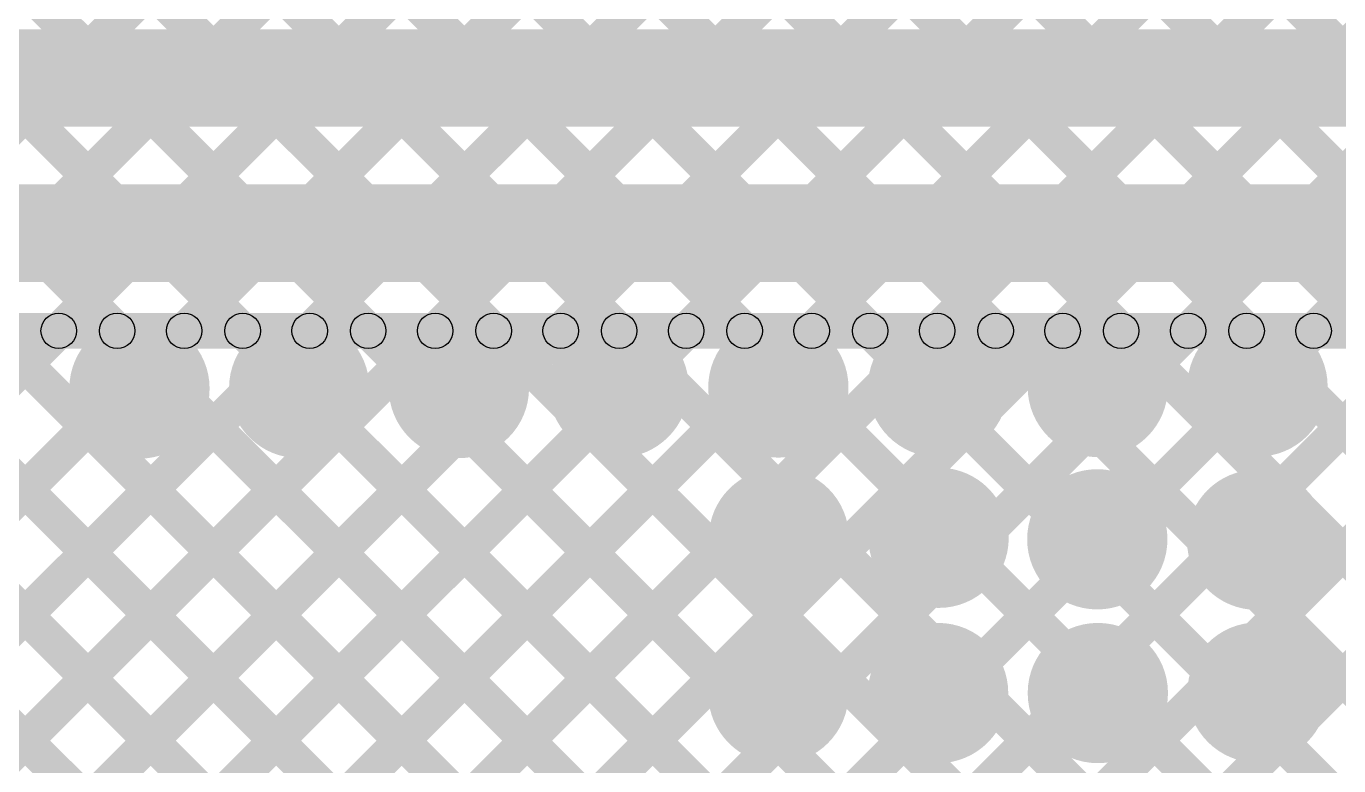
# Model space of a CAD drawing. Header units: millimetres. Extents: x -0.24 to 2.5, y 0 to 2.55.
# Drawn here: x 1.5621 to 1.858, y 1.0499 to 1.2167 of the extents above; entities that cross this region are included whole.
import ezdxf

# ---------------------------------------------------------------- set-up
doc = ezdxf.new("R2010")
doc.units = ezdxf.units.MM
doc.header["$MEASUREMENT"] = 0
for name, color, linetype in [('BottomLayer', 5, 'Continuous'), ('BottomSolder', 6, 'Continuous'), ('TopLayer', 1, 'Continuous'), ('TopSolder', 216, 'Continuous'), ('ViaHoleLayer', 16, 'Continuous')]:
    doc.layers.add(name, color=color, linetype=linetype)

msp = doc.modelspace()

# ---------------------------------------------------------------- hatches: boundary and pattern name
at = {"layer": 'BottomLayer'}
for points in [[(1.48883, 1.11829), (1.48317, 1.12395), (1.93505, 1.57583), (1.94071, 1.57017)], [(1.48883, 1.09001), (1.48317, 1.09566), (1.94217, 1.55466), (1.94783, 1.54901)], [(1.48883, 1.06172), (1.48317, 1.06738), (1.94217, 1.52638), (1.94783, 1.52072)], [(1.56771, 1.49667), (1.57337, 1.50233), (2.40183, 0.67387), (2.39617, 0.66821)], [(1.48883, 1.03344), (1.48317, 1.0391), (1.94217, 1.4981), (1.94783, 1.49244)], [(1.48883, 1.00515), (1.48317, 1.01081), (1.96557, 1.49321), (1.97123, 1.48756)], [(1.5484, 1.48769), (1.55406, 1.49335), (2.40183, 0.64558), (2.39617, 0.63993)], [(1.5248, 1.48302), (1.53045, 1.48867), (2.2963, 0.72283), (2.29064, 0.71717)], [(1.50499, 1.47454), (1.51065, 1.48019), (2.26801, 0.72283), (2.26236, 0.71717)], [(1.49141, 1.45984), (1.49706, 1.46549), (2.17873, 0.78383), (2.17307, 0.77817)], [(1.48883, 0.9203), (1.48317, 0.92596), (2.01956, 1.46235), (2.02522, 1.45669)], [(1.48883, 0.89202), (1.48317, 0.89767), (2.04784, 1.46235), (2.0535, 1.45669)], [(1.48883, 0.97687), (1.48317, 0.98253), (1.95761, 1.45696), (1.96326, 1.4513)], [(1.48883, 0.94859), (1.48317, 0.95424), (1.97344, 1.44451), (1.9791, 1.43886)], [(1.48377, 1.43919), (1.48943, 1.44485), (2.15044, 0.78383), (2.14479, 0.77817)], [(1.48883, 0.86373), (1.48317, 0.86939), (2.04917, 1.43539), (2.05483, 1.42973)], [(1.48317, 1.4115), (1.48883, 1.41716), (2.13583, 0.77016), (2.13017, 0.7645)], [(1.48883, 0.83545), (1.48317, 0.84111), (2.05385, 1.41178), (2.05951, 1.40613)], [(1.48883, 0.80716), (1.48317, 0.81282), (2.06698, 1.39663), (2.07264, 1.39098)], [(1.48317, 1.38322), (1.48883, 1.38888), (2.13583, 0.74188), (2.13017, 0.73622)], [(1.48317, 1.35494), (1.48883, 1.36059), (2.13583, 0.71359), (2.13017, 0.70794)], [(1.48317, 1.32665), (1.48883, 1.33231), (2.10831, 0.71283), (2.10265, 0.70717)], [(1.48317, 1.29837), (1.48883, 1.30402), (2.08002, 0.71283), (2.07437, 0.70717)], [(1.48883, 0.77888), (1.48317, 0.78454), (1.99157, 1.29294), (1.99723, 1.28728)], [(1.48317, 1.27008), (1.48883, 1.27574), (2.05174, 0.71283), (2.04608, 0.70717)], [(1.49351, 0.75528), (1.48785, 0.76093), (1.99317, 1.26625), (1.99883, 1.2606)], [(1.48317, 1.2418), (1.48883, 1.24745), (2.02345, 0.71283), (2.0178, 0.70717)], [(1.5057, 0.73918), (1.50004, 0.74484), (1.99317, 1.23797), (1.99883, 1.23231)], [(1.48317, 1.21351), (1.48883, 1.21917), (1.99517, 0.71283), (1.98951, 0.70717)], [(1.52397, 0.72917), (1.51832, 0.73483), (1.9963, 1.21281), (2.00196, 1.20716)], [(1.48317, 1.18523), (1.48883, 1.19089), (1.97583, 0.70389), (1.97017, 0.69823)], [(1.48317, 1.15695), (1.48883, 1.1626), (1.9526, 0.69883), (1.94695, 0.69317)], [(1.48317, 1.12866), (1.48883, 1.13432), (1.92432, 0.69883), (1.91866, 0.69317)]]:
    msp.add_hatch(color=5, dxfattribs=at).paths.add_polyline_path(points)
h = msp.add_hatch(color=5, dxfattribs=at)
edge = h.paths.add_edge_path()
edge.add_arc((1.58765, 1.13499), 0.01181, 0, 360)
h = msp.add_hatch(color=5, dxfattribs=at)
edge = h.paths.add_edge_path()
edge.add_arc((1.62365, 1.1351), 0.01181, 0, 360)
h = msp.add_hatch(color=5, dxfattribs=at)
edge = h.paths.add_edge_path()
edge.add_arc((1.65965, 1.1351), 0.01181, 0, 360)
h = msp.add_hatch(color=5, dxfattribs=at)
edge = h.paths.add_edge_path()
edge.add_arc((1.69565, 1.13522), 0.01181, 0, 360)
h = msp.add_hatch(color=5, dxfattribs=at)
edge = h.paths.add_edge_path()
edge.add_arc((1.73165, 1.13522), 0.01181, 0, 360)
h = msp.add_hatch(color=5, dxfattribs=at)
edge = h.paths.add_edge_path()
edge.add_arc((1.76765, 1.13533), 0.01181, 0, 360)
h = msp.add_hatch(color=5, dxfattribs=at)
edge = h.paths.add_edge_path()
edge.add_arc((1.80365, 1.13533), 0.01181, 0, 360)
h = msp.add_hatch(color=5, dxfattribs=at)
edge = h.paths.add_edge_path()
edge.add_arc((1.83965, 1.13544), 0.01181, 0, 360)
h = msp.add_hatch(color=5, dxfattribs=at)
edge = h.paths.add_edge_path()
edge.add_arc((1.73177, 1.10122), 0.01181, 0, 360)
h = msp.add_hatch(color=5, dxfattribs=at)
edge = h.paths.add_edge_path()
edge.add_arc((1.76777, 1.10133), 0.01181, 0, 360)
h = msp.add_hatch(color=5, dxfattribs=at)
edge = h.paths.add_edge_path()
edge.add_arc((1.80354, 1.10099), 0.01181, 0, 360)
h = msp.add_hatch(color=5, dxfattribs=at)
edge = h.paths.add_edge_path()
edge.add_arc((1.83954, 1.10088), 0.01181, 0, 360)
h = msp.add_hatch(color=5, dxfattribs=at)
edge = h.paths.add_edge_path()
edge.add_arc((1.73166, 1.06622), 0.01181, 0, 360)
h = msp.add_hatch(color=5, dxfattribs=at)
edge = h.paths.add_edge_path()
edge.add_arc((1.76766, 1.06633), 0.01181, 0, 360)
h = msp.add_hatch(color=5, dxfattribs=at)
edge = h.paths.add_edge_path()
edge.add_arc((1.80366, 1.06633), 0.01181, 0, 360)
h = msp.add_hatch(color=5, dxfattribs=at)
edge = h.paths.add_edge_path()
edge.add_arc((1.83966, 1.06644), 0.01181, 0, 360)
at = {"layer": 'BottomSolder'}
h = msp.add_hatch(color=6, dxfattribs=at)
edge = h.paths.add_edge_path()
edge.add_arc((1.58765, 1.13499), 0.01581, 0, 360)
h = msp.add_hatch(color=6, dxfattribs=at)
edge = h.paths.add_edge_path()
edge.add_arc((1.62365, 1.1351), 0.01581, 0, 360)
h = msp.add_hatch(color=6, dxfattribs=at)
edge = h.paths.add_edge_path()
edge.add_arc((1.65965, 1.1351), 0.01581, 0, 360)
h = msp.add_hatch(color=6, dxfattribs=at)
edge = h.paths.add_edge_path()
edge.add_arc((1.69565, 1.13522), 0.01581, 0, 360)
h = msp.add_hatch(color=6, dxfattribs=at)
edge = h.paths.add_edge_path()
edge.add_arc((1.73165, 1.13522), 0.01581, 0, 360)
h = msp.add_hatch(color=6, dxfattribs=at)
edge = h.paths.add_edge_path()
edge.add_arc((1.76765, 1.13533), 0.01581, 0, 360)
h = msp.add_hatch(color=6, dxfattribs=at)
edge = h.paths.add_edge_path()
edge.add_arc((1.80365, 1.13533), 0.01581, 0, 360)
h = msp.add_hatch(color=6, dxfattribs=at)
edge = h.paths.add_edge_path()
edge.add_arc((1.83965, 1.13544), 0.01581, 0, 360)
h = msp.add_hatch(color=6, dxfattribs=at)
edge = h.paths.add_edge_path()
edge.add_arc((1.73177, 1.10122), 0.01581, 0, 360)
h = msp.add_hatch(color=6, dxfattribs=at)
edge = h.paths.add_edge_path()
edge.add_arc((1.76777, 1.10133), 0.01581, 0, 360)
h = msp.add_hatch(color=6, dxfattribs=at)
edge = h.paths.add_edge_path()
edge.add_arc((1.80354, 1.10099), 0.01581, 0, 360)
h = msp.add_hatch(color=6, dxfattribs=at)
edge = h.paths.add_edge_path()
edge.add_arc((1.83954, 1.10088), 0.01581, 0, 360)
h = msp.add_hatch(color=6, dxfattribs=at)
edge = h.paths.add_edge_path()
edge.add_arc((1.73166, 1.06622), 0.01581, 0, 360)
h = msp.add_hatch(color=6, dxfattribs=at)
edge = h.paths.add_edge_path()
edge.add_arc((1.76766, 1.06633), 0.01581, 0, 360)
h = msp.add_hatch(color=6, dxfattribs=at)
edge = h.paths.add_edge_path()
edge.add_arc((1.80366, 1.06633), 0.01581, 0, 360)
h = msp.add_hatch(color=6, dxfattribs=at)
edge = h.paths.add_edge_path()
edge.add_arc((1.83966, 1.06644), 0.01581, 0, 360)
at = {"layer": 'TopLayer'}
for points in [[(1.15025, 1.194), (1.15025, 1.216), (1.99351, 1.216), (1.99351, 1.194)], [(1.26723, 1.159), (1.26723, 1.181), (2.155, 1.181), (2.155, 1.159)], [(1.18483, 0.75772), (1.17917, 0.76338), (1.56662, 1.15083), (1.57228, 1.14517)], [(1.18483, 0.72944), (1.17917, 0.7351), (1.5949, 1.15083), (1.60056, 1.14517)], [(1.21953, 0.73586), (1.21387, 0.74151), (1.62319, 1.15083), (1.62885, 1.14517)], [(1.24813, 0.73617), (1.24247, 0.74183), (1.65147, 1.15083), (1.65713, 1.14517)], [(1.26723, 1.144), (1.26723, 1.152), (2.14897, 1.152), (2.14897, 1.144)], [(1.27641, 0.73617), (1.27076, 0.74183), (1.67976, 1.15083), (1.68541, 1.14517)], [(1.30442, 0.73589), (1.29876, 0.74155), (1.70804, 1.15083), (1.7137, 1.14517)], [(1.32992, 0.73311), (1.32426, 0.73877), (1.73633, 1.15083), (1.74198, 1.14517)], [(1.3582, 0.73311), (1.35255, 0.73877), (1.76461, 1.15083), (1.77027, 1.14517)], [(1.38649, 0.73311), (1.38083, 0.73877), (1.79289, 1.15083), (1.79855, 1.14517)], [(1.40766, 0.726), (1.40201, 0.73166), (1.82118, 1.15083), (1.82684, 1.14517)], [(1.44612, 0.73617), (1.44046, 0.74183), (1.84946, 1.15083), (1.85512, 1.14517)], [(1.46666, 1.14517), (1.47232, 1.15083), (1.81932, 0.80383), (1.81366, 0.79817)], [(1.4744, 0.73617), (1.46875, 0.74183), (1.87775, 1.15083), (1.8834, 1.14517)], [(1.49369, 0.72717), (1.48803, 0.73283), (1.90603, 1.15083), (1.91169, 1.14517)], [(1.49495, 1.14517), (1.5006, 1.15083), (1.8476, 0.80383), (1.84195, 0.79817)], [(1.52197, 0.72717), (1.51632, 0.73283), (1.93432, 1.15083), (1.93997, 1.14517)], [(1.52323, 1.14517), (1.52889, 1.15083), (1.87589, 0.80383), (1.87023, 0.79817)], [(1.55151, 1.14517), (1.55717, 1.15083), (1.90417, 0.80383), (1.89851, 0.79817)], [(1.5798, 1.14517), (1.58545, 1.15083), (1.93245, 0.80383), (1.9268, 0.79817)], [(1.60808, 1.14517), (1.61374, 1.15083), (1.96074, 0.80383), (1.95508, 0.79817)], [(1.63637, 1.14517), (1.64202, 1.15083), (1.98902, 0.80383), (1.98337, 0.79817)], [(1.66465, 1.14517), (1.67031, 1.15083), (2.01731, 0.80383), (2.01165, 0.79817)], [(1.69294, 1.14517), (1.69859, 1.15083), (2.04559, 0.80383), (2.03994, 0.79817)], [(1.72122, 1.14517), (1.72688, 1.15083), (2.07388, 0.80383), (2.06822, 0.79817)], [(1.7495, 1.14517), (1.75516, 1.15083), (2.10216, 0.80383), (2.0965, 0.79817)], [(1.77779, 1.14517), (1.78344, 1.15083), (2.13044, 0.80383), (2.12479, 0.79817)], [(1.80607, 1.14517), (1.81173, 1.15083), (2.15873, 0.80383), (2.15307, 0.79817)], [(1.83436, 1.14517), (1.84001, 1.15083), (2.18701, 0.80383), (2.18136, 0.79817)]]:
    msp.add_hatch(color=1, dxfattribs=at).paths.add_polyline_path(points)
h = msp.add_hatch(color=1, dxfattribs=at)
edge = h.paths.add_edge_path()
edge.add_arc((1.56945, 1.148), 0.004, 0, 360)
h = msp.add_hatch(color=1, dxfattribs=at)
edge = h.paths.add_edge_path()
edge.add_arc((1.58263, 1.148), 0.004, 0, 360)
h = msp.add_hatch(color=1, dxfattribs=at)
edge = h.paths.add_edge_path()
edge.add_arc((1.59773, 1.148), 0.004, 0, 360)
h = msp.add_hatch(color=1, dxfattribs=at)
edge = h.paths.add_edge_path()
edge.add_arc((1.61091, 1.148), 0.004, 0, 360)
h = msp.add_hatch(color=1, dxfattribs=at)
edge = h.paths.add_edge_path()
edge.add_arc((1.62602, 1.148), 0.004, 0, 360)
h = msp.add_hatch(color=1, dxfattribs=at)
edge = h.paths.add_edge_path()
edge.add_arc((1.63919, 1.148), 0.004, 0, 360)
h = msp.add_hatch(color=1, dxfattribs=at)
edge = h.paths.add_edge_path()
edge.add_arc((1.6543, 1.148), 0.004, 0, 360)
h = msp.add_hatch(color=1, dxfattribs=at)
edge = h.paths.add_edge_path()
edge.add_arc((1.66748, 1.148), 0.004, 0, 360)
h = msp.add_hatch(color=1, dxfattribs=at)
edge = h.paths.add_edge_path()
edge.add_arc((1.68259, 1.148), 0.004, 0, 360)
h = msp.add_hatch(color=1, dxfattribs=at)
edge = h.paths.add_edge_path()
edge.add_arc((1.69576, 1.148), 0.004, 0, 360)
h = msp.add_hatch(color=1, dxfattribs=at)
edge = h.paths.add_edge_path()
edge.add_arc((1.71087, 1.148), 0.004, 0, 360)
h = msp.add_hatch(color=1, dxfattribs=at)
edge = h.paths.add_edge_path()
edge.add_arc((1.72405, 1.148), 0.004, 0, 360)
h = msp.add_hatch(color=1, dxfattribs=at)
edge = h.paths.add_edge_path()
edge.add_arc((1.73915, 1.148), 0.004, 0, 360)
h = msp.add_hatch(color=1, dxfattribs=at)
edge = h.paths.add_edge_path()
edge.add_arc((1.75233, 1.148), 0.004, 0, 360)
h = msp.add_hatch(color=1, dxfattribs=at)
edge = h.paths.add_edge_path()
edge.add_arc((1.76744, 1.148), 0.004, 0, 360)
h = msp.add_hatch(color=1, dxfattribs=at)
edge = h.paths.add_edge_path()
edge.add_arc((1.78062, 1.148), 0.004, 0, 360)
h = msp.add_hatch(color=1, dxfattribs=at)
edge = h.paths.add_edge_path()
edge.add_arc((1.79572, 1.148), 0.004, 0, 360)
h = msp.add_hatch(color=1, dxfattribs=at)
edge = h.paths.add_edge_path()
edge.add_arc((1.8089, 1.148), 0.004, 0, 360)
h = msp.add_hatch(color=1, dxfattribs=at)
edge = h.paths.add_edge_path()
edge.add_arc((1.82401, 1.148), 0.004, 0, 360)
h = msp.add_hatch(color=1, dxfattribs=at)
edge = h.paths.add_edge_path()
edge.add_arc((1.83719, 1.148), 0.004, 0, 360)
h = msp.add_hatch(color=1, dxfattribs=at)
edge = h.paths.add_edge_path()
edge.add_arc((1.85229, 1.148), 0.004, 0, 360)
h = msp.add_hatch(color=1, dxfattribs=at)
edge = h.paths.add_edge_path()
edge.add_arc((1.58765, 1.13499), 0.01181, 0, 360)
h = msp.add_hatch(color=1, dxfattribs=at)
edge = h.paths.add_edge_path()
edge.add_arc((1.62365, 1.1351), 0.01181, 0, 360)
h = msp.add_hatch(color=1, dxfattribs=at)
edge = h.paths.add_edge_path()
edge.add_arc((1.65965, 1.1351), 0.01181, 0, 360)
h = msp.add_hatch(color=1, dxfattribs=at)
edge = h.paths.add_edge_path()
edge.add_arc((1.69565, 1.13522), 0.01181, 0, 360)
h = msp.add_hatch(color=1, dxfattribs=at)
edge = h.paths.add_edge_path()
edge.add_arc((1.73165, 1.13522), 0.01181, 0, 360)
h = msp.add_hatch(color=1, dxfattribs=at)
edge = h.paths.add_edge_path()
edge.add_arc((1.76765, 1.13533), 0.01181, 0, 360)
h = msp.add_hatch(color=1, dxfattribs=at)
edge = h.paths.add_edge_path()
edge.add_arc((1.80365, 1.13533), 0.01181, 0, 360)
h = msp.add_hatch(color=1, dxfattribs=at)
edge = h.paths.add_edge_path()
edge.add_arc((1.83965, 1.13544), 0.01181, 0, 360)
h = msp.add_hatch(color=1, dxfattribs=at)
edge = h.paths.add_edge_path()
edge.add_arc((1.73177, 1.10122), 0.01181, 0, 360)
h = msp.add_hatch(color=1, dxfattribs=at)
edge = h.paths.add_edge_path()
edge.add_arc((1.76777, 1.10133), 0.01181, 0, 360)
h = msp.add_hatch(color=1, dxfattribs=at)
edge = h.paths.add_edge_path()
edge.add_arc((1.80354, 1.10099), 0.01181, 0, 360)
h = msp.add_hatch(color=1, dxfattribs=at)
edge = h.paths.add_edge_path()
edge.add_arc((1.83954, 1.10088), 0.01181, 0, 360)
h = msp.add_hatch(color=1, dxfattribs=at)
edge = h.paths.add_edge_path()
edge.add_arc((1.73166, 1.06622), 0.01181, 0, 360)
h = msp.add_hatch(color=1, dxfattribs=at)
edge = h.paths.add_edge_path()
edge.add_arc((1.76766, 1.06633), 0.01181, 0, 360)
h = msp.add_hatch(color=1, dxfattribs=at)
edge = h.paths.add_edge_path()
edge.add_arc((1.80366, 1.06633), 0.01181, 0, 360)
h = msp.add_hatch(color=1, dxfattribs=at)
edge = h.paths.add_edge_path()
edge.add_arc((1.83966, 1.06644), 0.01181, 0, 360)
at = {"layer": 'TopSolder'}
h = msp.add_hatch(color=216, dxfattribs=at)
edge = h.paths.add_edge_path()
edge.add_arc((1.58765, 1.13499), 0.01581, 0, 360)
h = msp.add_hatch(color=216, dxfattribs=at)
edge = h.paths.add_edge_path()
edge.add_arc((1.62365, 1.1351), 0.01581, 0, 360)
h = msp.add_hatch(color=216, dxfattribs=at)
edge = h.paths.add_edge_path()
edge.add_arc((1.65965, 1.1351), 0.01581, 0, 360)
h = msp.add_hatch(color=216, dxfattribs=at)
edge = h.paths.add_edge_path()
edge.add_arc((1.69565, 1.13522), 0.01581, 0, 360)
h = msp.add_hatch(color=216, dxfattribs=at)
edge = h.paths.add_edge_path()
edge.add_arc((1.73165, 1.13522), 0.01581, 0, 360)
h = msp.add_hatch(color=216, dxfattribs=at)
edge = h.paths.add_edge_path()
edge.add_arc((1.76765, 1.13533), 0.01581, 0, 360)
h = msp.add_hatch(color=216, dxfattribs=at)
edge = h.paths.add_edge_path()
edge.add_arc((1.80365, 1.13533), 0.01581, 0, 360)
h = msp.add_hatch(color=216, dxfattribs=at)
edge = h.paths.add_edge_path()
edge.add_arc((1.83965, 1.13544), 0.01581, 0, 360)
h = msp.add_hatch(color=216, dxfattribs=at)
edge = h.paths.add_edge_path()
edge.add_arc((1.73177, 1.10122), 0.01581, 0, 360)
h = msp.add_hatch(color=216, dxfattribs=at)
edge = h.paths.add_edge_path()
edge.add_arc((1.76777, 1.10133), 0.01581, 0, 360)
h = msp.add_hatch(color=216, dxfattribs=at)
edge = h.paths.add_edge_path()
edge.add_arc((1.80354, 1.10099), 0.01581, 0, 360)
h = msp.add_hatch(color=216, dxfattribs=at)
edge = h.paths.add_edge_path()
edge.add_arc((1.83954, 1.10088), 0.01581, 0, 360)
h = msp.add_hatch(color=216, dxfattribs=at)
edge = h.paths.add_edge_path()
edge.add_arc((1.73166, 1.06622), 0.01581, 0, 360)
h = msp.add_hatch(color=216, dxfattribs=at)
edge = h.paths.add_edge_path()
edge.add_arc((1.76766, 1.06633), 0.01581, 0, 360)
h = msp.add_hatch(color=216, dxfattribs=at)
edge = h.paths.add_edge_path()
edge.add_arc((1.80366, 1.06633), 0.01581, 0, 360)
h = msp.add_hatch(color=216, dxfattribs=at)
edge = h.paths.add_edge_path()
edge.add_arc((1.83966, 1.06644), 0.01581, 0, 360)
at = {"layer": 'ViaHoleLayer'}
h = msp.add_hatch(color=16, dxfattribs=at)
edge = h.paths.add_edge_path()
edge.add_arc((1.58765, 1.13499), 0.00787, 0, 360)
h = msp.add_hatch(color=16, dxfattribs=at)
edge = h.paths.add_edge_path()
edge.add_arc((1.62365, 1.1351), 0.00787, 0, 360)
h = msp.add_hatch(color=16, dxfattribs=at)
edge = h.paths.add_edge_path()
edge.add_arc((1.65965, 1.1351), 0.00787, 0, 360)
h = msp.add_hatch(color=16, dxfattribs=at)
edge = h.paths.add_edge_path()
edge.add_arc((1.69565, 1.13522), 0.00787, 0, 360)
h = msp.add_hatch(color=16, dxfattribs=at)
edge = h.paths.add_edge_path()
edge.add_arc((1.73165, 1.13522), 0.00787, 0, 360)
h = msp.add_hatch(color=16, dxfattribs=at)
edge = h.paths.add_edge_path()
edge.add_arc((1.76765, 1.13533), 0.00787, 0, 360)
h = msp.add_hatch(color=16, dxfattribs=at)
edge = h.paths.add_edge_path()
edge.add_arc((1.80365, 1.13533), 0.00787, 0, 360)
h = msp.add_hatch(color=16, dxfattribs=at)
edge = h.paths.add_edge_path()
edge.add_arc((1.83965, 1.13544), 0.00787, 0, 360)
h = msp.add_hatch(color=16, dxfattribs=at)
edge = h.paths.add_edge_path()
edge.add_arc((1.73177, 1.10122), 0.00787, 0, 360)
h = msp.add_hatch(color=16, dxfattribs=at)
edge = h.paths.add_edge_path()
edge.add_arc((1.76777, 1.10133), 0.00787, 0, 360)
h = msp.add_hatch(color=16, dxfattribs=at)
edge = h.paths.add_edge_path()
edge.add_arc((1.80354, 1.10099), 0.00787, 0, 360)
h = msp.add_hatch(color=16, dxfattribs=at)
edge = h.paths.add_edge_path()
edge.add_arc((1.83954, 1.10088), 0.00787, 0, 360)
h = msp.add_hatch(color=16, dxfattribs=at)
edge = h.paths.add_edge_path()
edge.add_arc((1.73166, 1.06622), 0.00787, 0, 360)
h = msp.add_hatch(color=16, dxfattribs=at)
edge = h.paths.add_edge_path()
edge.add_arc((1.76766, 1.06633), 0.00787, 0, 360)
h = msp.add_hatch(color=16, dxfattribs=at)
edge = h.paths.add_edge_path()
edge.add_arc((1.80366, 1.06633), 0.00787, 0, 360)
h = msp.add_hatch(color=16, dxfattribs=at)
edge = h.paths.add_edge_path()
edge.add_arc((1.83966, 1.06644), 0.00787, 0, 360)

# ---------------------------------------------------------------- linework, layer by layer
at = {"layer": 'TopLayer'}
for centre in [(1.56945, 1.148), (1.58263, 1.148), (1.59773, 1.148), (1.61091, 1.148), (1.62602, 1.148), (1.63919, 1.148), (1.6543, 1.148), (1.66748, 1.148), (1.68259, 1.148), (1.69576, 1.148), (1.71087, 1.148), (1.72405, 1.148), (1.73915, 1.148), (1.75233, 1.148), (1.76744, 1.148), (1.78062, 1.148), (1.79572, 1.148), (1.8089, 1.148), (1.82401, 1.148), (1.83719, 1.148), (1.85229, 1.148)]:
    msp.add_circle(centre, 0.004, dxfattribs=at)

doc.saveas('drawing.dxf')
